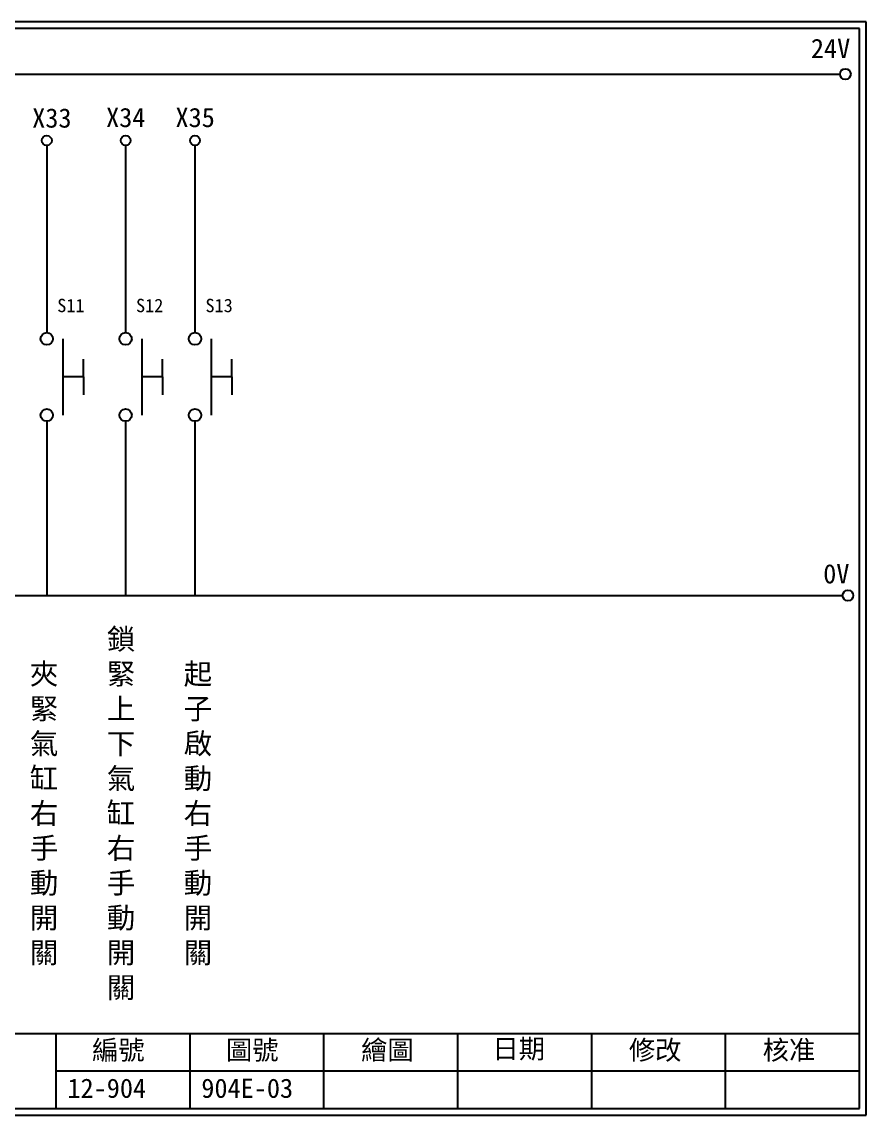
# Model space of a CAD drawing. Extents: x 275 to 562, y 265 to 469.
# Drawn here: x 404.3 to 561.9, y 264.9 to 468.9 of the extents above; entities that cross this region are included whole.
import ezdxf

# ---------------------------------------------------------------- set-up
doc = ezdxf.new("R2010")
doc.units = 0
doc.layers.get('0').update_dxf_attribs({"linetype": 'CONTINUOUS'})
doc.layers.add('圖框層', color=7, linetype='CONTINUOUS')
doc.layers.add('標尺寸層', color=3, linetype='CONTINUOUS')
doc.styles.add('CNS', font='romanc.shx', dxfattribs={"bigfont": 'chineset.shx'})
doc.styles.add('STSL', font='KAIU.TTF')

msp = doc.modelspace()

# ---------------------------------------------------------------- linework, layer by layer
for p, q in [((415.78, 402.67), (415.78, 405.98)), ((430.5, 402.67), (430.5, 405.98)), ((443.45, 402.67), (443.45, 405.98)), ((415.78, 402.67), (415.78, 399.36)), ((430.5, 402.67), (430.5, 399.36)), ((443.45, 402.67), (443.45, 399.36))]:
    msp.add_line(p, q)
for centre in [(558.02, 459.17), (558.5, 361.9)]:
    msp.add_circle(centre, 1)
at = {"layer": '圖框層', "color": 7}
for p, q in [((561.9, 468.91), (274.9, 468.91)), ((560.65, 467.66), (276.15, 467.66)), ((560.65, 266.2), (560.65, 467.66)), ((561.9, 264.95), (561.9, 468.91)), ((276.15, 280.2), (560.65, 280.2)), ((410.65, 266.2), (410.65, 280.2)), ((435.65, 266.2), (435.65, 280.2)), ((460.65, 266.2), (460.65, 280.2)), ((485.65, 266.2), (485.65, 280.2)), ((510.65, 266.2), (510.65, 280.2)), ((535.65, 266.2), (535.65, 280.2)), ((410.65, 273.2), (560.65, 273.2)), ((276.15, 266.2), (560.65, 266.2)), ((274.9, 264.95), (561.9, 264.95))]:
    msp.add_line(p, q, dxfattribs=at)
at = {"layer": '標尺寸層', "color": 7}
for p, q in [((279.42, 459.17), (557.02, 459.17)), ((408.91, 445.86), (408.91, 410.93)), ((423.63, 445.86), (423.63, 410.93)), ((436.58, 445.86), (436.58, 410.93)), ((411.92, 409.78), (411.92, 395.55)), ((426.63, 409.78), (426.63, 395.55)), ((439.59, 409.78), (439.59, 395.55)), ((415.78, 402.67), (411.92, 402.67)), ((430.5, 402.67), (426.63, 402.67)), ((443.45, 402.67), (439.59, 402.67)), ((408.91, 394.41), (408.91, 361.9)), ((408.91, 394.4), (408.91, 361.9)), ((423.63, 394.41), (423.63, 361.9)), ((423.63, 394.4), (423.63, 361.9)), ((436.58, 394.41), (436.58, 361.9)), ((436.58, 394.4), (436.58, 361.9)), ((279.63, 361.9), (557.5, 361.9))]:
    msp.add_line(p, q, dxfattribs=at)
for centre, radius in [((408.91, 446.78), 0.92), ((408.91, 446.78), 0.92), ((423.63, 446.78), 0.92), ((436.58, 446.78), 0.92), ((408.91, 409.78), 1.15), ((423.63, 409.78), 1.15), ((436.58, 409.78), 1.15), ((408.91, 395.55), 1.15), ((423.63, 395.55), 1.15), ((436.58, 395.55), 1.15)]:
    msp.add_circle(centre, radius, dxfattribs=at)

# ---------------------------------------------------------------- texts
at = {"layer": '圖框層', "color": 4, "style": 'STSL'}
for s, height, p in [('24V', 3.6, (551.58, 462.16)), ('X34', 3.6, (419.98, 449.28)), ('X35', 3.6, (432.94, 449.28)), ('X33', 3.6, (406.18, 449.18)), ('S11', 2.5, (410.86, 414.75)), ('S12', 2.5, (425.57, 414.75)), ('S13', 2.5, (438.53, 414.75)), ('0V', 3.6, (553.88, 364.15)), ('繪圖', 3.6, (467.59, 275.29)), ('日期', 3.6, (492.12, 275.53)), ('編號', 3.6, (417.36, 275.28)), ('圖號', 3.6, (442.36, 275.28)), ('修改', 3.6, (517.59, 275.29)), ('核准', 3.6, (542.59, 275.29)), ('12-904', 3.6, (412.76, 268.17)), ('904E-03', 3.6, (437.76, 268.17))]:
    msp.add_text(s, height=height, dxfattribs=at).set_placement(p)
at = {"layer": '標尺寸層', "color": 7, "char_height": 3.9, "width": 6.5706, "attachment_point": 5, "style": 'CNS'}
for s, insert in [('{\\fDFKai-SB|b0|i0|c136|p65;鎖緊上下氣缸右手動開關}', (422.77, 321.05)), ('{\\fDFKai-SB|b0|i0|c136|p65;夾緊氣缸右手動開關}', (408.4, 321.05)), ('{\\fDFKai-SB|b0|i0|c136|p65;起子啟動右手動開關}', (437.13, 321.05))]:
    msp.add_mtext(s, dxfattribs=dict(at, insert=insert))

doc.saveas('drawing.dxf')
